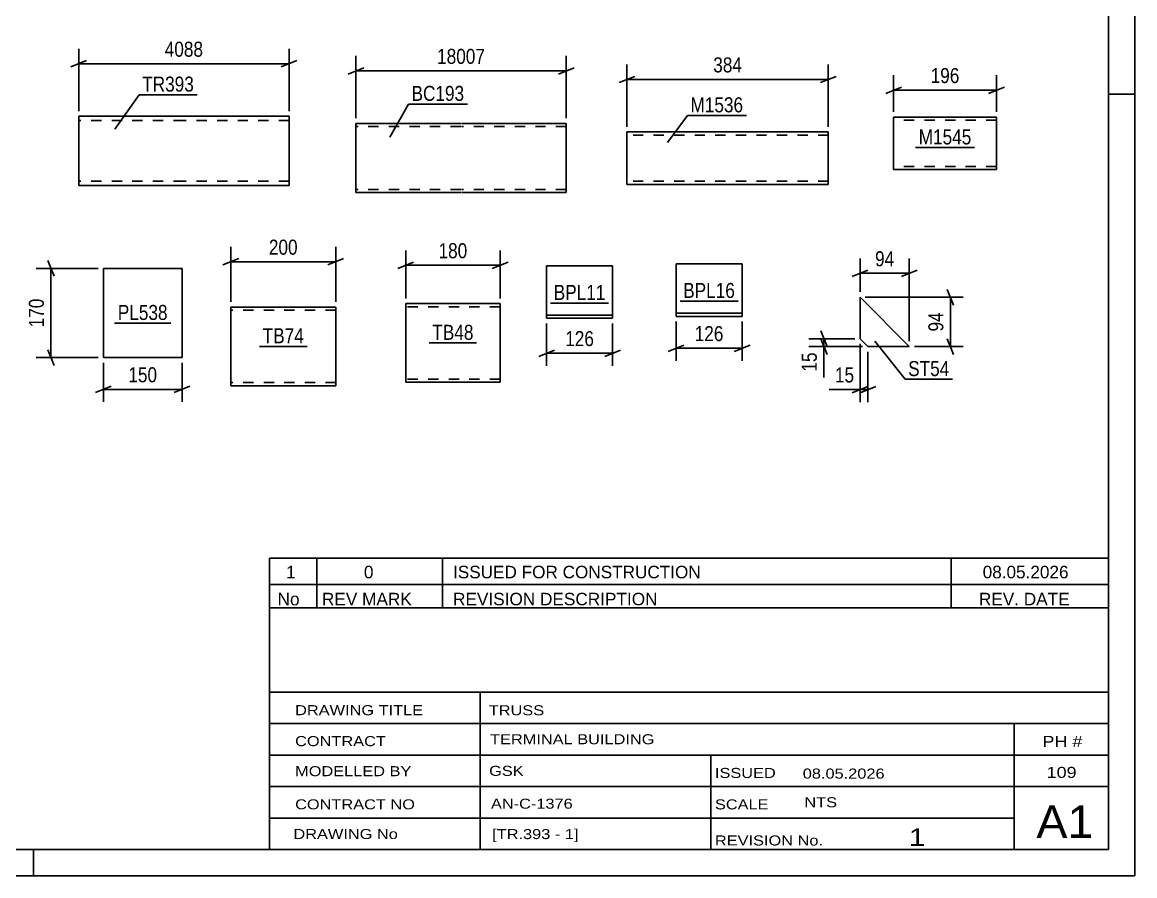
# Model space of a CAD drawing. Header units: millimetres. Extents: x 0 to 420, y 0 to 297.
# Drawn here: x 207.8 to 420, y 0 to 162.7 of the extents above; entities that cross this region are included whole.
import ezdxf

# ---------------------------------------------------------------- set-up
doc = ezdxf.new("R2010")
doc.units = ezdxf.units.MM
doc.linetypes.add('DXK_LINE_DOT2', pattern=[3.9198, 1.9599, -1.9599])
doc.styles.add('Arial Narrow', font='ARIALN.TTF', dxfattribs={"height": 0.2})

# ---------------------------------------------------------------- blocks, each defined once
blk = doc.blocks.new('Unknown-318889927-1133')
at = {"color": 5, "linetype": 'Continuous'}
for p, q in [((420, 0), (420, 297)), ((415, 5), (415, 292)), ((420, 149), (415, 149)), ((5, 5), (415, 5)), ((210, 0), (210, 5)), ((0, 0), (420, 0))]:
    blk.add_line(p, q, dxfattribs=at)
blk = doc.blocks.new('Part-318889927-10345 - 10344')
at = {"color": 2, "linetype": 'Continuous'}
for p, q in [((238.63, 144.78), (218.63, 144.78)), ((218.63, 144.78), (218.63, 131.58)), ((258.73, 144.78), (238.73, 144.78)), ((258.73, 131.58), (258.73, 144.78)), ((218.63, 131.58), (238.63, 131.58)), ((238.73, 131.58), (258.73, 131.58))]:
    blk.add_line(p, q, dxfattribs=at)
at = {"color": 7, "linetype": 'DXK_LINE_DOT2'}
for p, q in [((238.63, 143.98), (218.63, 143.98)), ((258.73, 143.98), (238.73, 143.98)), ((218.63, 132.38), (218.63, 132.44)), ((238.63, 132.38), (218.63, 132.38)), ((258.73, 132.38), (238.73, 132.38)), ((258.73, 131.58), (258.73, 131.7))]:
    blk.add_line(p, q, dxfattribs=at)
blk = doc.blocks.new('Part-318889927-10403 - 10402')
at = {"color": 2, "linetype": 'Continuous'}
for p, q in [((223.32, 115.78), (223.32, 98.78)), ((223.32, 115.78), (238.32, 115.78)), ((238.32, 115.78), (238.32, 98.78)), ((223.32, 98.78), (238.32, 98.78))]:
    blk.add_line(p, q, dxfattribs=at)
blk = doc.blocks.new('Part-318889927-10410 - 10409')
at = {"color": 2, "linetype": 'Continuous'}
for p, q in [((280.98, 109.06), (280.98, 94.15)), ((280.98, 109.06), (298.98, 109.06)), ((298.98, 109.06), (298.98, 94.06)), ((280.98, 94.06), (280.98, 94.15)), ((298.98, 94.06), (280.98, 94.06))]:
    blk.add_line(p, q, dxfattribs=at)
at = {"color": 7, "linetype": 'DXK_LINE_DOT2'}
for p, q in [((298.98, 108.46), (280.98, 108.46)), ((280.98, 94.66), (280.98, 94.7)), ((298.98, 94.66), (280.98, 94.66)), ((298.98, 94.66), (298.98, 94.7))]:
    blk.add_line(p, q, dxfattribs=at)
blk = doc.blocks.new('Part-318889927-10439 - 10438')
at = {"color": 2, "linetype": 'Continuous'}
for p, q in [((247.62, 108.41), (247.62, 93.5)), ((267.62, 108.41), (247.62, 108.41)), ((267.62, 94.61), (267.62, 108.41)), ((247.62, 93.5), (247.62, 93.41)), ((247.62, 93.41), (267.62, 93.41)), ((267.62, 93.41), (267.62, 94.61))]:
    blk.add_line(p, q, dxfattribs=at)
at = {"color": 7, "linetype": 'DXK_LINE_DOT2'}
for p, q in [((267.62, 107.81), (247.62, 107.81)), ((267.62, 107.76), (267.62, 107.81)), ((267.62, 107.81), (267.62, 107.76)), ((267.62, 107.67), (267.62, 107.76)), ((267.62, 107.76), (267.62, 107.67)), ((247.62, 94.01), (247.62, 94.05)), ((267.62, 94.01), (247.62, 94.01)), ((267.62, 94.05), (267.62, 94.38)), ((267.62, 94.01), (267.62, 94.05))]:
    blk.add_line(p, q, dxfattribs=at)
blk = doc.blocks.new('Part-318889927-10613 - 10612')
at = {"color": 2, "linetype": 'Continuous'}
for p, q in [((307.83, 116.27), (307.83, 106.87)), ((307.83, 116.27), (320.43, 116.27)), ((320.43, 116.27), (320.43, 116.22)), ((320.43, 116.22), (320.43, 106.87)), ((307.83, 106.87), (320.43, 106.87)), ((307.83, 106.32), (307.83, 106.87)), ((307.83, 106.27), (307.83, 106.32)), ((307.83, 106.27), (320.43, 106.27)), ((320.43, 106.87), (320.43, 106.82)), ((320.43, 106.82), (320.43, 106.32)), ((320.43, 106.27), (320.43, 106.32))]:
    blk.add_line(p, q, dxfattribs=at)
at = {"color": 7, "linetype": 'DXK_LINE_DOT2'}
for p, q in [((307.83, 106.27), (307.83, 106.32)), ((320.43, 106.87), (320.43, 106.27))]:
    blk.add_line(p, q, dxfattribs=at)
blk = doc.blocks.new('Part-318889927-10630 - 10629')
at = {"color": 2, "linetype": 'Continuous'}
for p, q in [((323.16, 141.79), (323.16, 140.59)), ((361.56, 141.79), (323.16, 141.79)), ((323.16, 132.99), (323.16, 140.59)), ((361.56, 141.7), (361.56, 141.79)), ((361.56, 131.79), (361.56, 141.7)), ((323.16, 131.88), (323.16, 132.99)), ((323.16, 131.79), (323.16, 131.88)), ((361.56, 131.79), (323.16, 131.79))]:
    blk.add_line(p, q, dxfattribs=at)
at = {"color": 7, "linetype": 'DXK_LINE_DOT2'}
for p, q in [((361.56, 141.19), (323.16, 141.19)), ((323.16, 132.99), (323.16, 132.14)), ((323.16, 132.39), (323.16, 132.43)), ((361.56, 132.39), (323.16, 132.39)), ((323.16, 131.79), (323.16, 131.79)), ((361.56, 132.43), (361.56, 132.53)), ((361.56, 132.39), (361.56, 132.43))]:
    blk.add_line(p, q, dxfattribs=at)
blk = doc.blocks.new('Part-318889927-10641 - 10640')
at = {"color": 2, "linetype": 'Continuous'}
for p, q in [((393.63, 144.63), (374.02, 144.63)), ((374.02, 144.63), (374.02, 134.72)), ((393.63, 135.83), (393.63, 144.63)), ((393.63, 134.63), (393.63, 135.83)), ((374.02, 134.72), (374.02, 134.63)), ((374.02, 134.63), (393.63, 134.63))]:
    blk.add_line(p, q, dxfattribs=at)
at = {"color": 7, "linetype": 'DXK_LINE_DOT2'}
for p, q in [((393.63, 144.03), (374.02, 144.03)), ((393.63, 144.03), (393.63, 143.99)), ((393.63, 143.99), (393.63, 144.03)), ((393.63, 143.89), (393.63, 143.99)), ((393.63, 143.99), (393.63, 143.89)), ((374.02, 135.23), (374.02, 135.28)), ((393.63, 135.23), (374.02, 135.23)), ((393.63, 135.28), (393.63, 135.6)), ((393.63, 135.23), (393.63, 135.28))]:
    blk.add_line(p, q, dxfattribs=at)
blk = doc.blocks.new('Part-318889927-10672 - 10671')
at = {"color": 2, "linetype": 'Continuous'}
for p, q in [((332.53, 116.64), (332.53, 107.24)), ((332.53, 116.64), (345.13, 116.64)), ((345.13, 116.64), (345.13, 116.6)), ((345.13, 116.6), (345.13, 107.24)), ((332.53, 107.24), (345.13, 107.24)), ((332.53, 106.69), (332.53, 107.24)), ((332.53, 106.64), (332.53, 106.69)), ((332.53, 106.64), (345.13, 106.64)), ((345.13, 107.24), (345.13, 107.2)), ((345.13, 107.2), (345.13, 106.69)), ((345.13, 106.64), (345.13, 106.69))]:
    blk.add_line(p, q, dxfattribs=at)
at = {"color": 7, "linetype": 'DXK_LINE_DOT2'}
for p, q in [((332.53, 116.09), (332.53, 116.6)), ((332.53, 106.64), (332.53, 106.69)), ((345.13, 107.24), (345.13, 106.64))]:
    blk.add_line(p, q, dxfattribs=at)
blk = doc.blocks.new('Part-318889927-10679 - 10678')
at = {"color": 2, "linetype": 'Continuous'}
for p, q in [((377.01, 100.88), (367.61, 110.28)), ((367.61, 110.28), (367.61, 102.38)), ((367.61, 102.38), (369.11, 100.88)), ((369.11, 100.88), (377.01, 100.88))]:
    blk.add_line(p, q, dxfattribs=at)
blk = doc.blocks.new('Part-318889927-10704 - 10703')
at = {"color": 2, "linetype": 'Continuous'}
for p, q in [((291.48, 143.42), (271.48, 143.42)), ((271.48, 130.32), (271.48, 143.42)), ((311.58, 143.42), (291.58, 143.42)), ((311.58, 143.42), (311.58, 130.22)), ((271.48, 130.22), (271.48, 130.32)), ((291.48, 130.22), (271.48, 130.22)), ((311.58, 130.22), (291.58, 130.22))]:
    blk.add_line(p, q, dxfattribs=at)
at = {"color": 7, "linetype": 'DXK_LINE_DOT2'}
for p, q in [((291.48, 142.82), (271.48, 142.82)), ((311.58, 142.82), (291.58, 142.82)), ((311.58, 143.33), (311.58, 143.42)), ((271.48, 130.82), (271.48, 130.87)), ((291.48, 130.82), (271.48, 130.82)), ((311.58, 130.82), (291.58, 130.82)), ((311.58, 130.82), (311.58, 130.87))]:
    blk.add_line(p, q, dxfattribs=at)
blk = doc.blocks.new('StraightDimension-318889927-10768 - 10344')
at = {"color": 7, "linetype": 'Continuous'}
for p, q in [((218.63, 145.78), (218.63, 157.63)), ((258.73, 145.78), (258.73, 157.63)), ((220.13, 155.38), (217.13, 154.18)), ((257.23, 154.18), (260.23, 155.38)), ((218.63, 154.78), (258.73, 154.78))]:
    blk.add_line(p, q, dxfattribs=at)
at = {"color": 0}
blk.add_wipeout([(242.94, 155.53), (242.94, 159.73), (234.42, 159.73), (234.42, 155.53)], dxfattribs=at)
at = {"color": 3, "style": 'Arial Narrow'}
blk.add_text('4088', height=2.863, dxfattribs=at).set_placement((235.02, 156.13))
blk = doc.blocks.new('StraightDimension-318889927-10836 - 10402')
at = {"color": 7, "linetype": 'Continuous'}
for p, q in [((223.32, 97.78), (223.32, 90.32)), ((238.32, 97.78), (238.32, 90.32)), ((224.82, 93.32), (221.82, 92.12)), ((223.32, 92.72), (238.32, 92.72)), ((236.82, 92.12), (239.82, 93.32))]:
    blk.add_line(p, q, dxfattribs=at)
at = {"color": 0}
blk.add_wipeout([(234.16, 93.47), (234.16, 97.67), (227.48, 97.67), (227.48, 93.47)], dxfattribs=at)
at = {"color": 3, "style": 'Arial Narrow'}
blk.add_text('150', height=2.863, dxfattribs=at).set_placement((228.08, 94.07))
blk = doc.blocks.new('StraightDimension-318889927-10832 - 10402')
at = {"color": 7, "linetype": 'Continuous'}
for p, q in [((213.92, 114.28), (212.72, 117.28)), ((222.32, 115.78), (210.47, 115.78)), ((213.32, 98.78), (213.32, 115.78)), ((212.72, 100.28), (213.92, 97.28)), ((222.32, 98.78), (210.47, 98.78))]:
    blk.add_line(p, q, dxfattribs=at)
at = {"color": 0}
blk.add_wipeout([(212.57, 110.62), (208.37, 110.62), (208.37, 103.94), (212.57, 103.94)], dxfattribs=at)
at = {"color": 3, "style": 'Arial Narrow'}
blk.add_text('170', height=2.863, rotation=90.0002, dxfattribs=at).set_placement((211.97, 104.54))
blk = doc.blocks.new('StraightDimension-318889927-10840 - 10409')
at = {"color": 7, "linetype": 'Continuous'}
for p, q in [((280.98, 110.06), (280.98, 119.22)), ((298.98, 110.06), (298.98, 119.22)), ((282.48, 116.97), (279.48, 115.77)), ((297.48, 115.77), (300.48, 116.97)), ((280.98, 116.37), (298.98, 116.37))]:
    blk.add_line(p, q, dxfattribs=at)
at = {"color": 0}
blk.add_wipeout([(293.32, 117.12), (293.32, 121.32), (286.63, 121.32), (286.63, 117.12)], dxfattribs=at)
at = {"color": 3, "style": 'Arial Narrow'}
blk.add_text('180', height=2.863, dxfattribs=at).set_placement((287.23, 117.72))
blk = doc.blocks.new('StraightDimension-318889927-10876 - 10438')
at = {"color": 7, "linetype": 'Continuous'}
for p, q in [((247.62, 109.41), (247.62, 119.89)), ((267.62, 109.41), (267.62, 119.89)), ((249.12, 117.64), (246.12, 116.44)), ((247.62, 117.04), (267.62, 117.04)), ((266.12, 116.44), (269.12, 117.64))]:
    blk.add_line(p, q, dxfattribs=at)
at = {"color": 0}
blk.add_wipeout([(260.97, 117.79), (260.97, 121.99), (254.28, 121.99), (254.28, 117.79)], dxfattribs=at)
at = {"color": 3, "style": 'Arial Narrow'}
blk.add_text('200', height=2.863, dxfattribs=at).set_placement((254.88, 118.39))
blk = doc.blocks.new('StraightDimension-318889927-11012 - 10612')
at = {"color": 7, "linetype": 'Continuous'}
for p, q in [((307.83, 105.27), (307.83, 97.21)), ((320.43, 105.27), (320.43, 97.21)), ((309.33, 100.21), (306.33, 99.01)), ((318.93, 99.01), (321.93, 100.21)), ((307.83, 99.61), (320.43, 99.61))]:
    blk.add_line(p, q, dxfattribs=at)
at = {"color": 0}
blk.add_wipeout([(317.47, 100.36), (317.47, 104.56), (310.79, 104.56), (310.79, 100.36)], dxfattribs=at)
at = {"color": 3, "style": 'Arial Narrow'}
blk.add_text('126', height=2.863, dxfattribs=at).set_placement((311.39, 100.96))
blk = doc.blocks.new('StraightDimension-318889927-13851 - 10629')
at = {"color": 7, "linetype": 'Continuous'}
for p, q in [((323.16, 142.79), (323.16, 154.64)), ((361.56, 142.79), (361.56, 154.64)), ((324.66, 152.39), (321.66, 151.19)), ((323.16, 151.79), (361.56, 151.79)), ((360.06, 151.19), (363.06, 152.39))]:
    blk.add_line(p, q, dxfattribs=at)
at = {"color": 0}
blk.add_wipeout([(345.7, 152.54), (345.7, 156.74), (339.02, 156.74), (339.02, 152.54)], dxfattribs=at)
at = {"color": 3, "style": 'Arial Narrow'}
blk.add_text('384', height=2.863, dxfattribs=at).set_placement((339.62, 153.14))
blk = doc.blocks.new('StraightDimension-318889927-13879 - 10640')
at = {"color": 7, "linetype": 'Continuous'}
for p, q in [((374.02, 145.63), (374.02, 152.6)), ((393.63, 145.63), (393.63, 152.6)), ((375.52, 150.35), (372.52, 149.15)), ((374.02, 149.75), (393.63, 149.75)), ((392.13, 149.15), (395.13, 150.35))]:
    blk.add_line(p, q, dxfattribs=at)
at = {"color": 0}
blk.add_wipeout([(387.17, 150.5), (387.17, 154.7), (380.48, 154.7), (380.48, 150.5)], dxfattribs=at)
at = {"color": 3, "style": 'Arial Narrow'}
blk.add_text('196', height=2.863, dxfattribs=at).set_placement((381.08, 151.1))
blk = doc.blocks.new('StraightDimension-318889927-11100 - 10671')
at = {"color": 7, "linetype": 'Continuous'}
for p, q in [((332.53, 105.64), (332.53, 98.16)), ((345.13, 105.64), (345.13, 98.16)), ((334.03, 101.16), (331.03, 99.96)), ((332.53, 100.56), (345.13, 100.56)), ((343.63, 99.96), (346.63, 101.16))]:
    blk.add_line(p, q, dxfattribs=at)
at = {"color": 0}
blk.add_wipeout([(342.17, 101.31), (342.17, 105.51), (335.48, 105.51), (335.48, 101.31)], dxfattribs=at)
at = {"color": 3, "style": 'Arial Narrow'}
blk.add_text('126', height=2.863, dxfattribs=at).set_placement((336.08, 101.91))
blk = doc.blocks.new('StraightDimension-318889927-11112 - 10678')
at = {"color": 7, "linetype": 'Continuous'}
for p, q in [((366.61, 102.38), (357.87, 102.38)), ((360.12, 103.88), (361.32, 100.88)), ((361.32, 99.38), (360.12, 102.38)), ((360.72, 100.88), (360.72, 102.38)), ((368.11, 100.88), (357.87, 100.88))]:
    blk.add_line(p, q, dxfattribs=at)
at = {"color": 0}
blk.add_wipeout([(359.97, 100.35), (355.77, 100.35), (355.77, 95.5), (359.97, 95.5)], dxfattribs=at)
at = {"color": 7, "linetype": 'Continuous'}
blk.add_line((360.72, 100.88), (360.72, 94.97), dxfattribs=at)
blk.add_line((360.72, 100.88), (360.72, 94.97), dxfattribs=at)
at = {"color": 3, "style": 'Arial Narrow'}
blk.add_text('15', height=2.863, rotation=90.0002, dxfattribs=at).set_placement((359.37, 96.1))
blk = doc.blocks.new('StraightDimension-318889927-11104 - 10678')
at = {"color": 7, "linetype": 'Continuous'}
for p, q in [((367.61, 101.38), (367.61, 90.28)), ((369.11, 99.88), (369.11, 90.28)), ((366.11, 92.08), (369.11, 93.28)), ((370.61, 93.28), (367.61, 92.08)), ((367.61, 92.68), (369.11, 92.68))]:
    blk.add_line(p, q, dxfattribs=at)
at = {"color": 0}
blk.add_wipeout([(367.08, 93.43), (367.08, 97.63), (362.23, 97.63), (362.23, 93.43)], dxfattribs=at)
at = {"color": 7, "linetype": 'Continuous'}
blk.add_line((367.61, 92.68), (361.7, 92.68), dxfattribs=at)
blk.add_line((367.61, 92.68), (361.7, 92.68), dxfattribs=at)
at = {"color": 3, "style": 'Arial Narrow'}
blk.add_text('15', height=2.863, dxfattribs=at).set_placement((362.83, 94.03))
blk = doc.blocks.new('StraightDimension-318889927-11116 - 10678')
at = {"color": 7, "linetype": 'Continuous'}
for p, q in [((384.25, 111.78), (385.45, 108.78)), ((368.61, 110.28), (387.25, 110.28)), ((384.85, 100.88), (384.85, 110.28)), ((385.45, 99.38), (384.25, 102.38)), ((378.01, 100.88), (387.25, 100.88))]:
    blk.add_line(p, q, dxfattribs=at)
at = {"color": 0}
blk.add_wipeout([(384.1, 108.01), (379.9, 108.01), (379.9, 103.15), (384.1, 103.15)], dxfattribs=at)
at = {"color": 3, "style": 'Arial Narrow'}
blk.add_text('94', height=2.863, rotation=90.0002, dxfattribs=at).set_placement((383.5, 103.75))
blk = doc.blocks.new('StraightDimension-318889927-11108 - 10678')
at = {"color": 7, "linetype": 'Continuous'}
for p, q in [((367.61, 111.28), (367.61, 117.69)), ((377.01, 101.88), (377.01, 117.69)), ((366.11, 114.24), (369.11, 115.44)), ((367.61, 114.84), (377.01, 114.84)), ((378.51, 115.44), (375.51, 114.24))]:
    blk.add_line(p, q, dxfattribs=at)
at = {"color": 0}
blk.add_wipeout([(374.74, 115.59), (374.74, 119.79), (369.88, 119.79), (369.88, 115.59)], dxfattribs=at)
at = {"color": 3, "style": 'Arial Narrow'}
blk.add_text('94', height=2.863, dxfattribs=at).set_placement((370.48, 116.19))
blk = doc.blocks.new('StraightDimension-318889927-11136 - 10703')
at = {"color": 7, "linetype": 'Continuous'}
for p, q in [((271.48, 144.42), (271.48, 156.27)), ((311.58, 144.42), (311.58, 156.27)), ((272.98, 154.02), (269.98, 152.82)), ((271.48, 153.42), (311.58, 153.42)), ((310.08, 152.82), (313.08, 154.02))]:
    blk.add_line(p, q, dxfattribs=at)
at = {"color": 0}
blk.add_wipeout([(296.7, 154.17), (296.7, 158.37), (286.36, 158.37), (286.36, 154.17)], dxfattribs=at)
at = {"color": 3, "style": 'Arial Narrow'}
blk.add_text('18007', height=2.863, dxfattribs=at).set_placement((286.96, 154.77))
blk = doc.blocks.new('Unknown-318889927-15139')
at = {"color": 7, "linetype": 'Continuous'}
for p, q in [((255, 51.05), (255, 5)), ((255, 51.05), (415, 51.05)), ((415, 51), (415, 5)), ((255, 35), (415, 35)), ((295.14, 35), (295.14, 5)), ((255, 29), (415, 29)), ((397, 5.05), (397, 29.05)), ((255, 23), (415, 23)), ((339.14, 23), (339.14, 5)), ((255, 17), (415, 17)), ((255, 11), (397, 11)), ((255, 5), (415, 5))]:
    blk.add_line(p, q, dxfattribs=at)
at = {"color": 7, "style": 'Arial Narrow'}
for s, height, width, p in [('DRAWING TITLE', 1.9089, 1.425378, (259.88, 30.61)), ('TRUSS', 1.909, 1.425378, (296.81, 30.59)), ('CONTRACT', 1.909, 1.425378, (259.88, 24.71)), ('TERMINAL BUILDING', 1.9089, 1.425378, (297.06, 25.07)), ('MODELLED BY', 1.9089, 1.425378, (259.88, 18.98)), ('GSK', 1.909, 1.425378, (296.88, 19.04)), ('ISSUED', 1.909, 1.425378, (339.94, 18.64)), ('08.05.2026', 1.909, 1.425378, (356.69, 18.52)), ('CONTRACT NO', 1.9089, 1.425378, (259.88, 12.66)), ('AN-C-1376', 1.909, 1.425378, (297.23, 12.78)), ('SCALE', 1.909, 1.425378, (339.94, 12.65)), ('A1', 6.204, 1.25, (401.24, 7.2)), ('DRAWING No', 1.909, 1.425378, (259.56, 7)), ('[TR.393 - 1]', 1.9089, 1.425378, (297.46, 6.99)), ('1', 3.34, 1.5, (376.91, 5.68)), ('REVISION No.', 1.9089, 1.425378, (339.94, 5.77))]:
    blk.add_text(s, height=height, dxfattribs=dict(at, width=width)).set_placement(p)
at = {"color": 7, "linetype": 'Continuous', "style": 'Arial Narrow'}
for s, height, width, p in [('PH #', 2.1, 1.42538, (402.4, 24.55)), ('109', 2.1, 1.42538, (403.19, 18.65)), ('NTS', 1.909, 1.425378, (357, 13.05))]:
    blk.add_text(s, height=height, dxfattribs=dict(at, width=width)).set_placement(p)
blk = doc.blocks.new('Unknown-318889927-15140')
at = {"color": 7, "linetype": 'Continuous'}
for p, q in [((255, 60.55), (415, 60.55)), ((415, 60.55), (255, 60.55)), ((255, 60.55), (255, 55.55)), ((264, 60.55), (264, 55.55)), ((288, 60.55), (288, 55.55)), ((385, 60.55), (385, 55.55)), ((415, 60.55), (415, 55.55)), ((255, 55.55), (415, 55.55)), ((255, 55.55), (255, 51.05)), ((255, 55.55), (415, 55.55)), ((264, 55.55), (264, 51.05)), ((288, 55.55), (288, 51.05)), ((385, 55.55), (385, 51.05)), ((415, 55.55), (415, 51.05)), ((415, 51.05), (255, 51.05))]:
    blk.add_line(p, q, dxfattribs=at)
at = {"color": 7, "linetype": 'Continuous', "style": 'Arial Narrow'}
for s, height, width, p in [('1', 2.39, 1.196471, (258.16, 56.7)), ('0', 2.39, 1.196471, (273, 56.7)), ('ISSUED FOR CONSTRUCTION', 2.3861, 1.196471, (290, 56.7)), ('08.05.2026', 2.386, 1.196471, (391, 56.7)), ('No', 2.386, 1.2, (256.54, 51.55)), ('REV MARK', 2.386, 1.2, (265, 51.55)), ('REVISION DESCRIPTION', 2.3861, 1.2, (290, 51.55)), ('REV. DATE', 2.386, 1.2, (390.28, 51.55))]:
    blk.add_text(s, height=height, dxfattribs=dict(at, width=width)).set_placement(p)
blk = doc.blocks.new('Mark-318889927-11206 - 10344')
at = {"color": 0}
blk.add_wipeout([(240.58, 149.48), (240.58, 152.48), (230.72, 152.48), (230.72, 149.48)], dxfattribs=at)
blk.add_wipeout([(240.58, 149.48), (240.58, 152.48), (230.72, 152.48), (230.72, 149.48)], dxfattribs=at)
at = {"color": 30, "linetype": 'Continuous'}
for p, q in [((225.52, 142.35), (230.12, 148.88)), ((230.12, 148.88), (241.18, 148.88))]:
    blk.add_line(p, q, dxfattribs=at)
at = {"color": 3, "style": 'Arial Narrow'}
blk.add_text('TR393', height=2.863, dxfattribs=at).set_placement((230.72, 149.48))
blk = doc.blocks.new('Mark-318889927-13920 - 10402')
at = {"color": 0}
blk.add_wipeout([(235.57, 105.95), (235.57, 108.95), (226.07, 108.95), (226.07, 105.95)], dxfattribs=at)
blk.add_wipeout([(235.57, 105.95), (235.57, 108.95), (226.07, 108.95), (226.07, 105.95)], dxfattribs=at)
at = {"color": 30, "linetype": 'Continuous'}
blk.add_line((225.47, 105.35), (236.17, 105.35), dxfattribs=at)
at = {"color": 3, "style": 'Arial Narrow'}
blk.add_text('PL538', height=2.863, dxfattribs=at).set_placement((226.07, 105.95))
blk = doc.blocks.new('Mark-318889927-11228 - 10409')
at = {"color": 0}
blk.add_wipeout([(293.9, 102.16), (293.9, 105.16), (286.05, 105.16), (286.05, 102.16)], dxfattribs=at)
blk.add_wipeout([(293.9, 102.16), (293.9, 105.16), (286.05, 105.16), (286.05, 102.16)], dxfattribs=at)
at = {"color": 30, "linetype": 'Continuous'}
blk.add_line((285.45, 101.56), (294.5, 101.56), dxfattribs=at)
at = {"color": 3, "style": 'Arial Narrow'}
blk.add_text('TB48', height=2.863, dxfattribs=at).set_placement((286.05, 102.16))
blk = doc.blocks.new('Mark-318889927-11234 - 10438')
at = {"color": 0}
blk.add_wipeout([(261.55, 101.51), (261.55, 104.51), (253.7, 104.51), (253.7, 101.51)], dxfattribs=at)
blk.add_wipeout([(261.55, 101.51), (261.55, 104.51), (253.7, 104.51), (253.7, 101.51)], dxfattribs=at)
at = {"color": 30, "linetype": 'Continuous'}
blk.add_line((253.1, 100.91), (262.15, 100.91), dxfattribs=at)
at = {"color": 3, "style": 'Arial Narrow'}
blk.add_text('TB74', height=2.863, dxfattribs=at).set_placement((253.7, 101.51))
blk = doc.blocks.new('Mark-318889927-11264 - 10612')
at = {"color": 0}
blk.add_wipeout([(319.07, 109.77), (319.07, 112.77), (309.2, 112.77), (309.2, 109.77)], dxfattribs=at)
blk.add_wipeout([(319.07, 109.77), (319.07, 112.77), (309.2, 112.77), (309.2, 109.77)], dxfattribs=at)
at = {"color": 30, "linetype": 'Continuous'}
blk.add_line((308.6, 109.17), (319.67, 109.17), dxfattribs=at)
at = {"color": 3, "style": 'Arial Narrow'}
blk.add_text('BPL11', height=2.863, dxfattribs=at).set_placement((309.2, 109.77))
blk = doc.blocks.new('Mark-318889927-11270 - 10629')
at = {"color": 0}
blk.add_wipeout([(345.33, 145.53), (345.33, 148.53), (335.28, 148.53), (335.28, 145.53)], dxfattribs=at)
blk.add_wipeout([(345.33, 145.53), (345.33, 148.53), (335.28, 148.53), (335.28, 145.53)], dxfattribs=at)
at = {"color": 30, "linetype": 'Continuous'}
for p, q in [((330.87, 139.76), (334.68, 144.93)), ((334.68, 144.93), (345.93, 144.93))]:
    blk.add_line(p, q, dxfattribs=at)
at = {"color": 3, "style": 'Arial Narrow'}
blk.add_text('M1536', height=2.863, dxfattribs=at).set_placement((335.28, 145.53))
blk = doc.blocks.new('Mark-318889927-11273 - 10640')
at = {"color": 0}
blk.add_wipeout([(388.85, 139.41), (388.85, 142.41), (378.8, 142.41), (378.8, 139.41)], dxfattribs=at)
blk.add_wipeout([(388.85, 139.41), (388.85, 142.41), (378.8, 142.41), (378.8, 139.41)], dxfattribs=at)
at = {"color": 30, "linetype": 'Continuous'}
blk.add_line((378.2, 138.81), (389.45, 138.81), dxfattribs=at)
at = {"color": 3, "style": 'Arial Narrow'}
blk.add_text('M1545', height=2.863, dxfattribs=at).set_placement((378.8, 139.41))
blk = doc.blocks.new('Mark-318889927-11283 - 10671')
at = {"color": 0}
blk.add_wipeout([(343.76, 110.14), (343.76, 113.14), (333.89, 113.14), (333.89, 110.14)], dxfattribs=at)
blk.add_wipeout([(343.76, 110.14), (343.76, 113.14), (333.89, 113.14), (333.89, 110.14)], dxfattribs=at)
at = {"color": 30, "linetype": 'Continuous'}
blk.add_line((333.29, 109.54), (344.36, 109.54), dxfattribs=at)
at = {"color": 3, "style": 'Arial Narrow'}
blk.add_text('BPL16', height=2.863, dxfattribs=at).set_placement((333.89, 110.14))
blk = doc.blocks.new('Mark-318889927-11286 - 10678')
at = {"color": 0}
blk.add_wipeout([(384.64, 95.25), (384.64, 98.25), (376.79, 98.25), (376.79, 95.25)], dxfattribs=at)
blk.add_wipeout([(384.64, 95.25), (384.64, 98.25), (376.79, 98.25), (376.79, 95.25)], dxfattribs=at)
at = {"color": 30, "linetype": 'Continuous'}
for p, q in [((370.43, 101.88), (376.19, 94.65)), ((376.19, 94.65), (385.24, 94.65))]:
    blk.add_line(p, q, dxfattribs=at)
at = {"color": 3, "style": 'Arial Narrow'}
blk.add_text('ST54', height=2.863, dxfattribs=at).set_placement((376.79, 95.25))
blk = doc.blocks.new('Mark-318889927-13841 - 10703')
at = {"color": 0}
blk.add_wipeout([(292.13, 147.71), (292.13, 150.71), (282.08, 150.71), (282.08, 147.71)], dxfattribs=at)
blk.add_wipeout([(292.13, 147.71), (292.13, 150.71), (282.08, 150.71), (282.08, 147.71)], dxfattribs=at)
at = {"color": 30, "linetype": 'Continuous'}
for p, q in [((277.94, 140.77), (281.48, 147.11)), ((281.48, 147.11), (292.73, 147.11))]:
    blk.add_line(p, q, dxfattribs=at)
at = {"color": 3, "style": 'Arial Narrow'}
blk.add_text('BC193', height=2.863, dxfattribs=at).set_placement((282.08, 147.71))

msp = doc.modelspace()

# ---------------------------------------------------------------- block references
for name in ['Unknown-318889927-1133', 'Part-318889927-10345 - 10344', 'Part-318889927-10641 - 10640', 'Part-318889927-10704 - 10703', 'Part-318889927-10630 - 10629', 'Part-318889927-10403 - 10402', 'Part-318889927-10613 - 10612', 'Part-318889927-10672 - 10671', 'Part-318889927-10439 - 10438', 'Part-318889927-10410 - 10409', 'Part-318889927-10679 - 10678', 'Unknown-318889927-15140', 'Unknown-318889927-15139']:
    msp.add_blockref(name, (0, 0))

# ---------------------------------------------------------------- next in the draw order: block references
for name in ['StraightDimension-318889927-10768 - 10344', 'StraightDimension-318889927-11136 - 10703', 'StraightDimension-318889927-13851 - 10629', 'StraightDimension-318889927-13879 - 10640', 'Mark-318889927-11273 - 10640', 'StraightDimension-318889927-10876 - 10438', 'StraightDimension-318889927-10840 - 10409', 'Mark-318889927-11264 - 10612', 'Mark-318889927-11283 - 10671', 'Mark-318889927-13920 - 10402', 'Mark-318889927-11234 - 10438', 'Mark-318889927-11228 - 10409', 'StraightDimension-318889927-11012 - 10612', 'StraightDimension-318889927-11100 - 10671', 'StraightDimension-318889927-11112 - 10678', 'StraightDimension-318889927-10836 - 10402']:
    msp.add_blockref(name, (0, 0))

# ---------------------------------------------------------------- next in the draw order: block references
for name in ['Mark-318889927-11206 - 10344', 'Mark-318889927-13841 - 10703', 'Mark-318889927-11270 - 10629', 'StraightDimension-318889927-10832 - 10402', 'StraightDimension-318889927-11104 - 10678']:
    msp.add_blockref(name, (0, 0))

# ---------------------------------------------------------------- next in the draw order: block references
msp.add_blockref('StraightDimension-318889927-11116 - 10678', (0, 0))

# ---------------------------------------------------------------- next in the draw order: block references
msp.add_blockref('StraightDimension-318889927-11108 - 10678', (0, 0))

# ---------------------------------------------------------------- next in the draw order: block references
msp.add_blockref('Mark-318889927-11286 - 10678', (0, 0))

doc.saveas('drawing.dxf')
